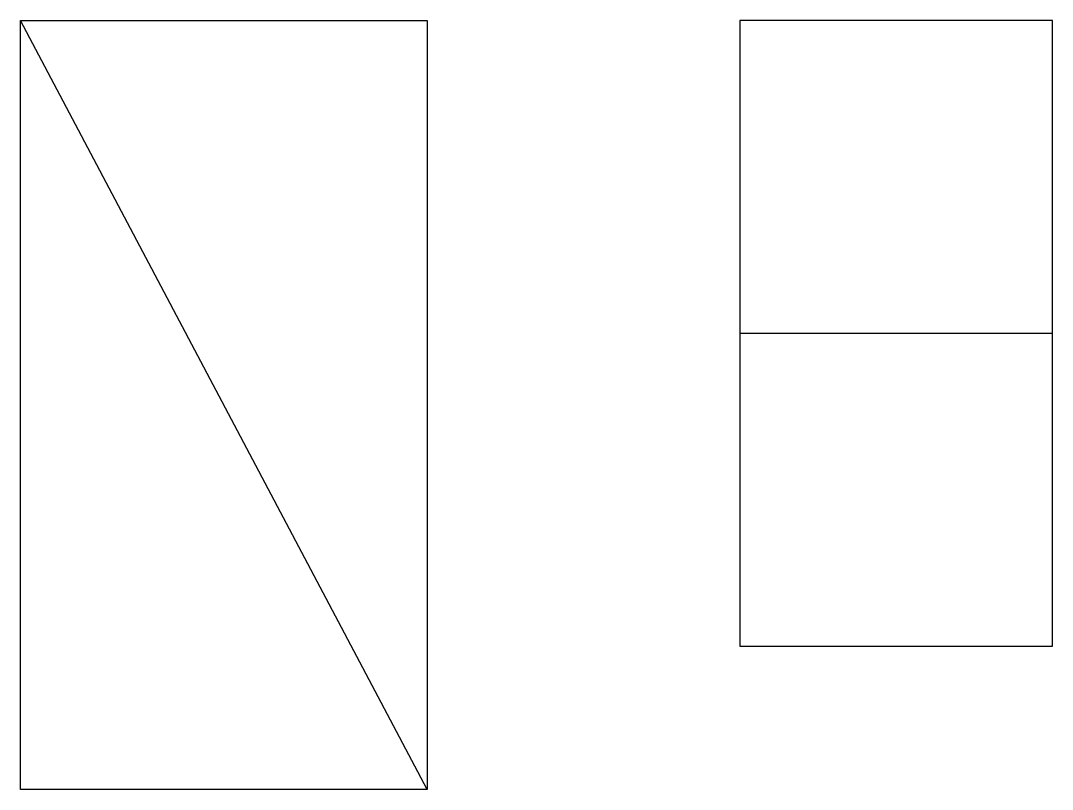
# Model space of a CAD drawing. Extents: x 3153.681 to 3154.025, y 829.891 to 830.147.
import ezdxf

# ---------------------------------------------------------------- set-up
doc = ezdxf.new("R2010")
doc.units = 0
doc.header["$LTSCALE"] = 96
doc.header["$MEASUREMENT"] = 0
doc.layers.get('0').update_dxf_attribs({"linetype": 'CONTINUOUS'})

msp = doc.modelspace()

# ---------------------------------------------------------------- linework, layer by layer
for p, q in [((3153.8164, 829.89078), (3153.68098, 830.14681)), ((3153.92057, 830.14681), (3153.92057, 829.93847)), ((3154.02473, 830.14681), (3153.92057, 830.14681)), ((3154.02473, 829.93847), (3154.02473, 830.14681)), ((3154.02473, 830.04264), (3153.92057, 830.04264)), ((3153.92057, 829.93847), (3154.02473, 829.93847))]:
    msp.add_line(p, q)
msp.add_lwpolyline([(3153.68098, 830.14681), (3153.8164, 830.14681), (3153.8164, 829.89078), (3153.68098, 829.89078)], close=True)

doc.saveas('drawing.dxf')
